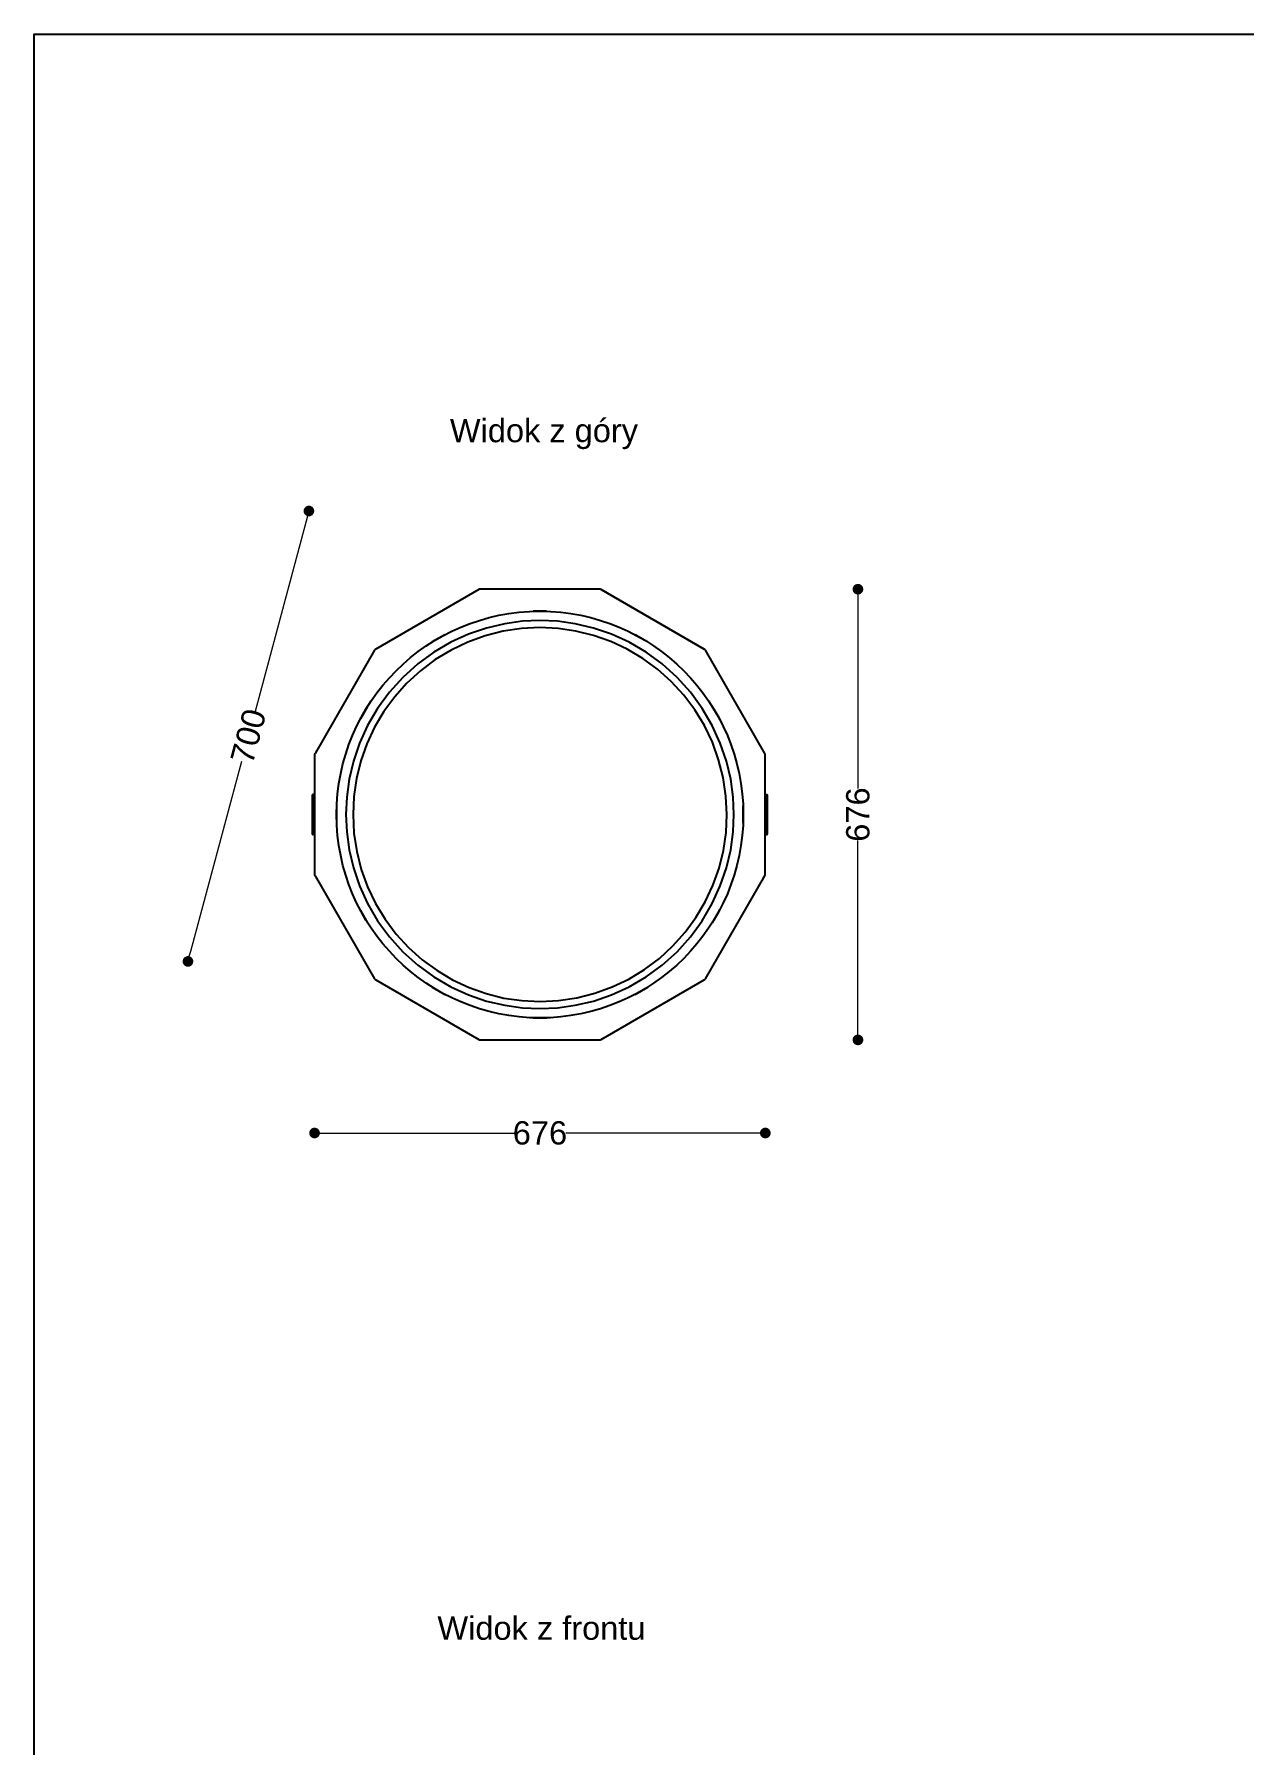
# Model space of a CAD drawing. Header units: millimetres. Extents: x 10366 to 13995, y 24552 to 29685.
# Drawn here: x 10366 to 12181, y 27119 to 29685 of the extents above; entities that cross this region are included whole.
import ezdxf

# ---------------------------------------------------------------- set-up
doc = ezdxf.new("R2010")
doc.units = ezdxf.units.MM
doc.header["$LTSCALE"] = 3
doc.layers.add('Default', color=7, linetype='Continuous')
doc.styles.get("Standard").update_dxf_attribs({"font": 'arial.ttf'})
doc.dimstyles.new('MATEUSZ', dxfattribs={"dimtxt": 35, "dimasz": 16, "dimexe": 0.18, "dimexo": 0.0625, "dimgap": 0.09, "dimtad": 0, "dimdec": 0, "dimdsep": 46, "dimtxsty": 'Standard', "dimblk": 'DOT', "dimcen": 0.09, "dimse1": 1, "dimse2": 1, "dimadec": 0, "dimazin": 0, "dimtfac": 1, "dimtdec": 0, "dimtofl": 0, "dimtmove": 0, "dimatfit": 3, "dimfxl": 1, "dimtolj": 1, "dimtzin": 0, "dimlwd": 9, "dimlwe": 9, "dimarcsym": 0})

# ---------------------------------------------------------------- blocks, each defined once
blk = doc.blocks.new('_Dot')
at = {"color": 0, "linetype": 'ByBlock', "lineweight": -2}
blk.add_line((-0.5, 0), (-1, 0), dxfattribs=at)
at = {"color": 0, "linetype": 'ByBlock', "const_width": 0.5}
blk.add_lwpolyline([(-0.25, 0, 1), (0.25, 0, 1)], format="xyb", close=True, dxfattribs=at)
blk = doc.blocks.new('*D23')
at = {"color": 0, "lineweight": 9, "transparency": 16777216}
for p, q in [((10802.7, 28036.3), (11086, 28036.3)), ((11446.9, 28036.3), (11163.7, 28036.3))]:
    blk.add_line(p, q, dxfattribs=at)
at = {"layer": 'Defpoints', "color": 0, "transparency": 16777216}
for p in [(10786.7, 28429.3), (11462.9, 28429.3), (11462.9, 28036.3)]:
    blk.add_point(p, dxfattribs=at)
at = {"color": 0, "lineweight": 9, "transparency": 16777216, "xscale": 16, "yscale": 16, "zscale": 16, "rotation": 180}
blk.add_blockref('_Dot', (10786.7, 28036.3), dxfattribs=at)
at = {"color": 0, "lineweight": 9, "transparency": 16777216, "xscale": 16, "yscale": 16, "zscale": 16}
blk.add_blockref('_Dot', (11462.9, 28036.3), dxfattribs=at)
at = {"color": 0, "transparency": 16777216, "insert": (11124.8, 28036.3), "char_height": 35, "attachment_point": 5}
blk.add_mtext('\\A1;676', dxfattribs=at)
blk = doc.blocks.new('*D24')
at = {"color": 0, "lineweight": 9, "transparency": 16777216}
for p, q in [((11601.8, 28836.1), (11601.8, 28552.9)), ((11601.8, 28192), (11601.8, 28475.2))]:
    blk.add_line(p, q, dxfattribs=at)
at = {"layer": 'Defpoints', "color": 0, "transparency": 16777216}
for p in [(11214.1, 28852.1), (11601.8, 28852.1), (11214.1, 28176)]:
    blk.add_point(p, dxfattribs=at)
at = {"color": 0, "lineweight": 9, "transparency": 16777216, "xscale": 16, "yscale": 16, "zscale": 16}
for p, rotation in [((11601.8, 28852.1), 90), ((11601.8, 28176), 270)]:
    blk.add_blockref('_Dot', p, dxfattribs=dict(at, rotation=rotation))
at = {"color": 0, "transparency": 16777216, "insert": (11601.8, 28514), "char_height": 35, "attachment_point": 5, "rotation": 90}
blk.add_mtext('\\A1;676', dxfattribs=at)
blk = doc.blocks.new('*D29')
at = {"color": 0, "lineweight": 9, "transparency": 16777216}
for p, q in [((10774, 28954), (10697.4, 28668.8)), ((10600.9, 28309.2), (10677.5, 28594.3))]:
    blk.add_line(p, q, dxfattribs=at)
at = {"layer": 'Defpoints', "color": 0, "transparency": 16777216}
for p in [(10778.2, 28969.4), (11214.6, 28852.2), (11033.2, 28176.6)]:
    blk.add_point(p, dxfattribs=at)
at = {"color": 0, "lineweight": 9, "transparency": 16777216, "xscale": 16, "yscale": 16, "zscale": 16}
for p, rotation in [((10778.2, 28969.4), 74.97180984433429), ((10596.8, 28293.7), 254.9718098443343)]:
    blk.add_blockref('_Dot', p, dxfattribs=dict(at, rotation=rotation))
at = {"color": 0, "transparency": 16777216, "insert": (10687.5, 28631.6), "char_height": 35, "attachment_point": 5, "rotation": 74.9718}
blk.add_mtext('\\A1;700', dxfattribs=at)

msp = doc.modelspace()

# ---------------------------------------------------------------- linework, layer by layer
msp.add_lwpolyline([(10366.2, 24552.5), (10366.2, 29684.6), (13995, 29684.6), (13995, 24552.5)], close=True)
at = {"layer": 'Default'}
for p, q in [((11033.1, 28851.4), (10878.5, 28762.2)), ((11214.1, 28852.1), (11035.6, 28852.1)), ((11216.4, 28851.5), (11371.3, 28762.1)), ((11371.1, 28762.2), (11216.6, 28851.4)), ((11134.8, 28819.1), (11114.6, 28819.1)), ((11134.8, 28819.1), (11114.6, 28819.1)), ((10961.9, 28772.3), (10961.4, 28771.9)), ((10961.9, 28772.3), (10961.4, 28771.9)), ((10963, 28772.9), (10962.4, 28772.5)), ((10963, 28772.9), (10962.4, 28772.5)), ((10981.9, 28783.8), (10963, 28772.9)), ((10981.9, 28783.8), (10963, 28772.9)), ((11286.4, 28773), (11267.6, 28783.8)), ((11286.4, 28773), (11267.6, 28783.8)), ((10876.7, 28760.4), (10787.4, 28605.8)), ((11462.2, 28605.8), (11373, 28760.4)), ((10866.2, 28676.2), (10855.5, 28657.8)), ((10866.2, 28676.2), (10855.5, 28657.8)), ((11383.3, 28676.4), (11383, 28677)), ((11383.3, 28676.4), (11383, 28677)), ((11394, 28657.9), (11383.4, 28676.3)), ((11394, 28657.9), (11383.4, 28676.3)), ((10855.4, 28657.6), (10854.7, 28656.3)), ((10855.4, 28657.6), (10854.7, 28656.3)), ((11394.9, 28656.4), (11394.1, 28657.8)), ((11394.9, 28656.4), (11394.1, 28657.8)), ((10786.7, 28603.3), (10786.7, 28424.8)), ((11462.9, 28424.8), (11462.9, 28603.3)), ((10783.7, 28484.6), (10783.7, 28543.5)), ((10786.3, 28543.9), (10784.1, 28543.9)), ((10784.1, 28484.6), (10784.1, 28543.5)), ((10786.3, 28543.5), (10784.1, 28543.5)), ((10786.3, 28484.6), (10786.3, 28543.5)), ((11463.3, 28543.9), (11465.5, 28543.9)), ((11463.3, 28543.5), (11463.3, 28484.6)), ((11463.3, 28543.5), (11465.5, 28543.5)), ((11465.5, 28543.5), (11465.5, 28484.6)), ((11465.9, 28543.5), (11465.9, 28484.6)), ((10819.7, 28527), (10819.7, 28500.8)), ((11429.9, 28501.1), (11429.9, 28527.2)), ((10786.3, 28484.6), (10784.1, 28484.6)), ((10786.3, 28484.2), (10784.1, 28484.2)), ((11463.3, 28484.6), (11465.5, 28484.6)), ((11463.3, 28484.2), (11465.5, 28484.2)), ((10787.4, 28422.3), (10876.7, 28267.7)), ((10789.7, 28418.4), (10876.7, 28267.6)), ((11373, 28267.7), (11462.2, 28422.3)), ((10854.8, 28371.6), (10855.5, 28370.3)), ((10854.8, 28371.6), (10855.5, 28370.3)), ((10855.6, 28370.2), (10866.2, 28351.7)), ((10855.6, 28370.2), (10866.2, 28351.7)), ((11383.5, 28351.9), (11394.1, 28370.3)), ((11383.5, 28351.9), (11394.1, 28370.3)), ((11394.2, 28370.4), (11394.9, 28371.7)), ((11394.2, 28370.4), (11394.9, 28371.7)), ((10866.3, 28351.7), (10866.6, 28351.1)), ((10866.3, 28351.7), (10866.6, 28351.1)), ((10878.5, 28265.9), (11033.1, 28176.6)), ((10963.2, 28255.1), (10982, 28244.2)), ((10963.2, 28255.1), (10982, 28244.2)), ((11216.6, 28176.6), (11371.1, 28265.9)), ((11267.7, 28244.3), (11286.6, 28255.2)), ((11267.7, 28244.3), (11286.6, 28255.2)), ((11286.7, 28255.2), (11287.2, 28255.5)), ((11286.7, 28255.2), (11287.2, 28255.5)), ((11287.7, 28255.8), (11288.3, 28256.1)), ((11287.7, 28255.8), (11288.3, 28256.1)), ((11114.8, 28209), (11135, 28209)), ((11114.8, 28209), (11135, 28209)), ((11035.6, 28176), (11214.1, 28176))]:
    msp.add_line(p, q, dxfattribs=at)
for points in [[(11415.8, 28514, 0), (11414.6, 28540.2, 0), (11411, 28567, 0), (11404.6, 28594.1, 0), (11395.4, 28621.1, 0), (11383.3, 28647.7, 0), (11368.4, 28673.3, 0), (11350.7, 28697.4, 0), (11330.6, 28719.8, 0), (11308.2, 28740, 0), (11284, 28757.6, 0), (11258.5, 28772.5, 0), (11231.9, 28784.6, 0), (11204.9, 28793.8, 0), (11177.8, 28800.2, 0), (11151, 28803.9, 0), (11124.8, 28805, 0), (11098.7, 28803.9, 0), (11071.9, 28800.2, 0), (11044.7, 28793.8, 0), (11017.7, 28784.6, 0), (10991.2, 28772.5, 0), (10965.6, 28757.6, 0), (10941.4, 28740, 0), (10919, 28719.8, 0), (10898.9, 28697.4, 0), (10881.2, 28673.3, 0), (10866.3, 28647.7, 0), (10854.2, 28621.1, 0), (10845, 28594.1, 0), (10838.7, 28567, 0), (10835, 28540.2, 0), (10833.8, 28514, 0), (10835, 28487.9, 0), (10838.7, 28461.1, 0), (10845, 28434, 0), (10854.2, 28406.9, 0), (10866.3, 28380.4, 0), (10881.2, 28354.8, 0), (10898.9, 28330.6, 0), (10919, 28308.3, 0), (10941.4, 28288.1, 0), (10965.6, 28270.5, 0), (10991.2, 28255.5, 0), (11017.7, 28243.5, 0), (11044.7, 28234.3, 0), (11071.9, 28227.9, 0), (11098.7, 28224.2, 0), (11124.8, 28223, 0), (11151, 28224.2, 0), (11177.8, 28227.9, 0), (11204.9, 28234.3, 0), (11231.9, 28243.5, 0), (11258.5, 28255.5, 0), (11284, 28270.5, 0), (11308.2, 28288.1, 0), (11330.6, 28308.3, 0), (11350.7, 28330.6, 0), (11368.4, 28354.8, 0), (11383.3, 28380.4, 0), (11395.4, 28406.9, 0), (11404.6, 28434, 0), (11411, 28461.1, 0), (11414.6, 28487.9, 0)], [(11405.3, 28514, 0), (11403.9, 28541.8, 0), (11399.8, 28569.4, 0), (11392.9, 28596.3, 0), (11383.5, 28622.4, 0), (11371.5, 28647.4, 0), (11357.1, 28671.1, 0), (11340.5, 28693.3, 0), (11321.9, 28713.6, 0), (11301.4, 28731.9, 0), (11279.3, 28748.1, 0), (11255.8, 28762, 0), (11231, 28773.6, 0), (11205.3, 28782.7, 0), (11178.8, 28789.2, 0), (11151.9, 28793.2, 0), (11124.7, 28794.5, 0), (11097, 28793.1, 0), (11069.5, 28789, 0), (11042.5, 28782.1, 0), (11016.4, 28772.7, 0), (10991.4, 28760.7, 0), (10967.7, 28746.4, 0), (10945.6, 28729.7, 0), (10925.2, 28711.1, 0), (10906.9, 28690.6, 0), (10890.7, 28668.5, 0), (10876.8, 28645, 0), (10865.3, 28620.3, 0), (10856.2, 28594.5, 0), (10849.6, 28568.1, 0), (10845.7, 28541.2, 0), (10844.4, 28514, 0), (10845.7, 28486.3, 0), (10849.9, 28458.7, 0), (10856.7, 28431.8, 0), (10866.1, 28405.7, 0), (10878.1, 28380.7, 0), (10892.5, 28357, 0), (10909.1, 28334.8, 0), (10927.8, 28314.5, 0), (10948.2, 28296.1, 0), (10970.4, 28279.9, 0), (10993.8, 28266, 0), (11018.6, 28254.5, 0), (11044.3, 28245.4, 0), (11070.8, 28238.8, 0), (11097.7, 28234.9, 0), (11124.9, 28233.6, 0), (11152.7, 28235, 0), (11180.2, 28239.1, 0), (11207.1, 28245.9, 0), (11233.3, 28255.4, 0), (11258.2, 28267.3, 0), (11281.9, 28281.7, 0), (11304.1, 28298.3, 0), (11324.4, 28317, 0), (11342.7, 28337.5, 0), (11358.9, 28359.6, 0), (11372.8, 28383, 0), (11384.4, 28407.8, 0), (11393.5, 28433.5, 0), (11400, 28460, 0), (11404, 28486.9, 0)]]:
    msp.add_polyline3d(points, close=True, dxfattribs=at)
for points in [[(10784.1, 28543.5, 0), (10783.7, 28543.5, 0)], [(10784.1, 28543.9, 0), (10784.1, 28543.9, 0), (10784.1, 28543.9, 0), (10784.1, 28543.9, 0), (10784.1, 28543.9, 0), (10784.1, 28543.9, 0), (10784.1, 28543.9, 0), (10784.1, 28543.9, 0), (10784.1, 28543.9, 0), (10784.1, 28543.9, 0), (10784.1, 28543.9, 0), (10784.1, 28543.9, 0), (10784.1, 28543.9, 0), (10784.1, 28543.9, 0), (10784.1, 28543.9, 0), (10784.1, 28543.9, 0), (10784.1, 28543.8, 0), (10784.1, 28543.5, 0)], [(10786.3, 28543.5, 0), (10786.3, 28543.9, 0)], [(10786.7, 28543.5, 0), (10786.7, 28543.5, 0), (10786.7, 28543.5, 0), (10786.7, 28543.5, 0), (10786.7, 28543.5, 0), (10786.7, 28543.5, 0), (10786.7, 28543.5, 0), (10786.7, 28543.5, 0), (10786.7, 28543.5, 0), (10786.7, 28543.5, 0), (10786.7, 28543.5, 0), (10786.7, 28543.5, 0), (10786.7, 28543.5, 0), (10786.7, 28543.5, 0), (10786.7, 28543.5, 0), (10786.7, 28543.5, 0), (10786.3, 28543.5, 0)], [(11463.3, 28543.5, 0), (11462.9, 28543.5, 0)], [(11463.3, 28543.9, 0), (11463.3, 28543.9, 0), (11463.3, 28543.9, 0), (11463.3, 28543.9, 0), (11463.3, 28543.9, 0), (11463.3, 28543.9, 0), (11463.3, 28543.9, 0), (11463.3, 28543.9, 0), (11463.3, 28543.9, 0), (11463.3, 28543.9, 0), (11463.3, 28543.9, 0), (11463.3, 28543.9, 0), (11463.3, 28543.9, 0), (11463.3, 28543.9, 0), (11463.3, 28543.9, 0), (11463.3, 28543.9, 0), (11463.3, 28543.8, 0), (11463.3, 28543.5, 0)], [(11465.5, 28543.5, 0), (11465.5, 28543.9, 0)], [(11465.9, 28543.5, 0), (11465.9, 28543.5, 0), (11465.9, 28543.5, 0), (11465.9, 28543.5, 0), (11465.9, 28543.5, 0), (11465.9, 28543.5, 0), (11465.9, 28543.5, 0), (11465.9, 28543.5, 0), (11465.9, 28543.5, 0), (11465.9, 28543.5, 0), (11465.9, 28543.5, 0), (11465.9, 28543.5, 0), (11465.9, 28543.5, 0), (11465.9, 28543.5, 0), (11465.9, 28543.5, 0), (11465.9, 28543.5, 0), (11465.8, 28543.5, 0), (11465.5, 28543.5, 0)], [(10783.7, 28484.6, 0), (10783.7, 28484.6, 0), (10783.7, 28484.6, 0), (10783.7, 28484.6, 0), (10783.7, 28484.6, 0), (10783.7, 28484.6, 0), (10783.7, 28484.6, 0), (10783.7, 28484.6, 0), (10783.7, 28484.6, 0), (10783.7, 28484.6, 0), (10783.7, 28484.6, 0), (10783.7, 28484.6, 0), (10783.7, 28484.6, 0), (10783.7, 28484.6, 0), (10783.7, 28484.6, 0), (10783.7, 28484.6, 0), (10783.8, 28484.6, 0), (10784.1, 28484.6, 0)], [(10784.1, 28484.6, 0), (10784.1, 28484.2, 0)], [(10786.3, 28484.6, 0), (10786.7, 28484.6, 0)], [(10786.3, 28484.2, 0), (10786.3, 28484.2, 0), (10786.3, 28484.2, 0), (10786.3, 28484.2, 0), (10786.3, 28484.2, 0), (10786.3, 28484.2, 0), (10786.3, 28484.2, 0), (10786.3, 28484.2, 0), (10786.3, 28484.2, 0), (10786.3, 28484.2, 0), (10786.3, 28484.2, 0), (10786.3, 28484.2, 0), (10786.3, 28484.2, 0), (10786.3, 28484.2, 0), (10786.3, 28484.2, 0), (10786.3, 28484.2, 0), (10786.3, 28484.2, 0), (10786.3, 28484.6, 0)], [(11462.9, 28484.6, 0), (11462.9, 28484.6, 0), (11462.9, 28484.6, 0), (11462.9, 28484.6, 0), (11462.9, 28484.6, 0), (11462.9, 28484.6, 0), (11462.9, 28484.6, 0), (11462.9, 28484.6, 0), (11462.9, 28484.6, 0), (11462.9, 28484.6, 0), (11462.9, 28484.6, 0), (11462.9, 28484.6, 0), (11462.9, 28484.6, 0), (11462.9, 28484.6, 0), (11462.9, 28484.6, 0), (11462.9, 28484.6, 0), (11463.3, 28484.6, 0)], [(11463.3, 28484.6, 0), (11463.3, 28484.2, 0)], [(11465.5, 28484.2, 0), (11465.5, 28484.2, 0), (11465.5, 28484.2, 0), (11465.5, 28484.2, 0), (11465.5, 28484.2, 0), (11465.5, 28484.2, 0), (11465.5, 28484.2, 0), (11465.5, 28484.2, 0), (11465.5, 28484.2, 0), (11465.5, 28484.2, 0), (11465.5, 28484.2, 0), (11465.5, 28484.2, 0), (11465.5, 28484.2, 0), (11465.5, 28484.2, 0), (11465.5, 28484.2, 0), (11465.5, 28484.2, 0), (11465.5, 28484.2, 0), (11465.5, 28484.6, 0)], [(11465.5, 28484.6, 0), (11465.9, 28484.6, 0)]]:
    msp.add_polyline3d(points, dxfattribs=at)
msp.add_circle((11124.8, 28514), 305.1, dxfattribs=at)
for centre, radius, start, end in [((11035.6, 28847.1), 5, 90, 120), ((11035.4, 28847.6), 4.49, 90, 120), ((11214.1, 28847.1), 5, 60, 90), ((11214.2, 28847.6), 4.49, 60, 90), ((10881, 28757.9), 5, 120, 150), ((11368.6, 28757.9), 5, 30, 60), ((10791.7, 28603.3), 5, 150, 180), ((10791.2, 28598.8), 4.48, 162.6234, 180.1359), ((10793.6, 28607.4), 4.49, 150, 170.5544), ((11456.1, 28607.4), 4.49, 6.8353, 30), ((11457.9, 28603.3), 5, 0, 30), ((11458.4, 28598.8), 4.48, 359.8641, 17.3769), ((10784.1, 28543.5), 0.4, 90, 180), ((10786.3, 28543.5), 0.4, 0, 90), ((11463.3, 28543.5), 0.4, 90, 180), ((11465.5, 28543.5), 0.4, 0, 90), ((10784.1, 28484.6), 0.4, 180, 270), ((10786.3, 28484.6), 0.4, 270, 0), ((11463.3, 28484.6), 0.4, 180, 270), ((11465.5, 28484.6), 0.4, 270, 0), ((10791.2, 28429.3), 4.48, 179.9007, 198.0492), ((10791.7, 28424.8), 5, 180, 210), ((10793.6, 28420.6), 4.49, 189.4456, 210), ((11456.1, 28420.6), 4.49, 330, 353.1647), ((11457.9, 28424.8), 5, 330, 0), ((11458.4, 28429.3), 4.48, 341.9505, 0.0993), ((10881, 28270.2), 5, 210, 240), ((11368.6, 28270.2), 5, 300, 330), ((11035.6, 28181), 5, 240, 270), ((11035.4, 28180.4), 4.49, 240, 270), ((11214.1, 28181), 5, 270, 300), ((11214.2, 28180.4), 4.49, 270, 300)]:
    msp.add_arc(centre, radius, start, end, dxfattribs=at)

# ---------------------------------------------------------------- texts
for s, p in [('Widok z góry', (10989.7, 29072.6)), ('Widok z frontu', (10971, 27276.1))]:
    msp.add_text(s, height=34.962).set_placement(p)

# ---------------------------------------------------------------- dimensions: what is measured, and where the dimension line sits
dim = msp.add_aligned_dim(p1=(11033.2, 28176.6), p2=(11214.6, 28852.2), distance=451.9, dimstyle='MATEUSZ')
dim.commit()
dim.dimension.update_dxf_attribs({"geometry": '*D29', "text_midpoint": (10687.5, 28631.6)})
dim = msp.add_linear_dim(base=(11601.8, 28852.1), p1=(11214.1, 28176), p2=(11214.1, 28852.1), angle=90, dimstyle='MATEUSZ')
dim.commit()
dim.dimension.update_dxf_attribs({"geometry": '*D24', "text_midpoint": (11601.8, 28514)})
dim = msp.add_linear_dim(base=(11462.9, 28036.3), p1=(10786.7, 28429.3), p2=(11462.9, 28429.3), dimstyle='MATEUSZ')
dim.commit()
dim.dimension.update_dxf_attribs({"geometry": '*D23', "text_midpoint": (11124.8, 28036.3)})

doc.saveas('drawing.dxf')
